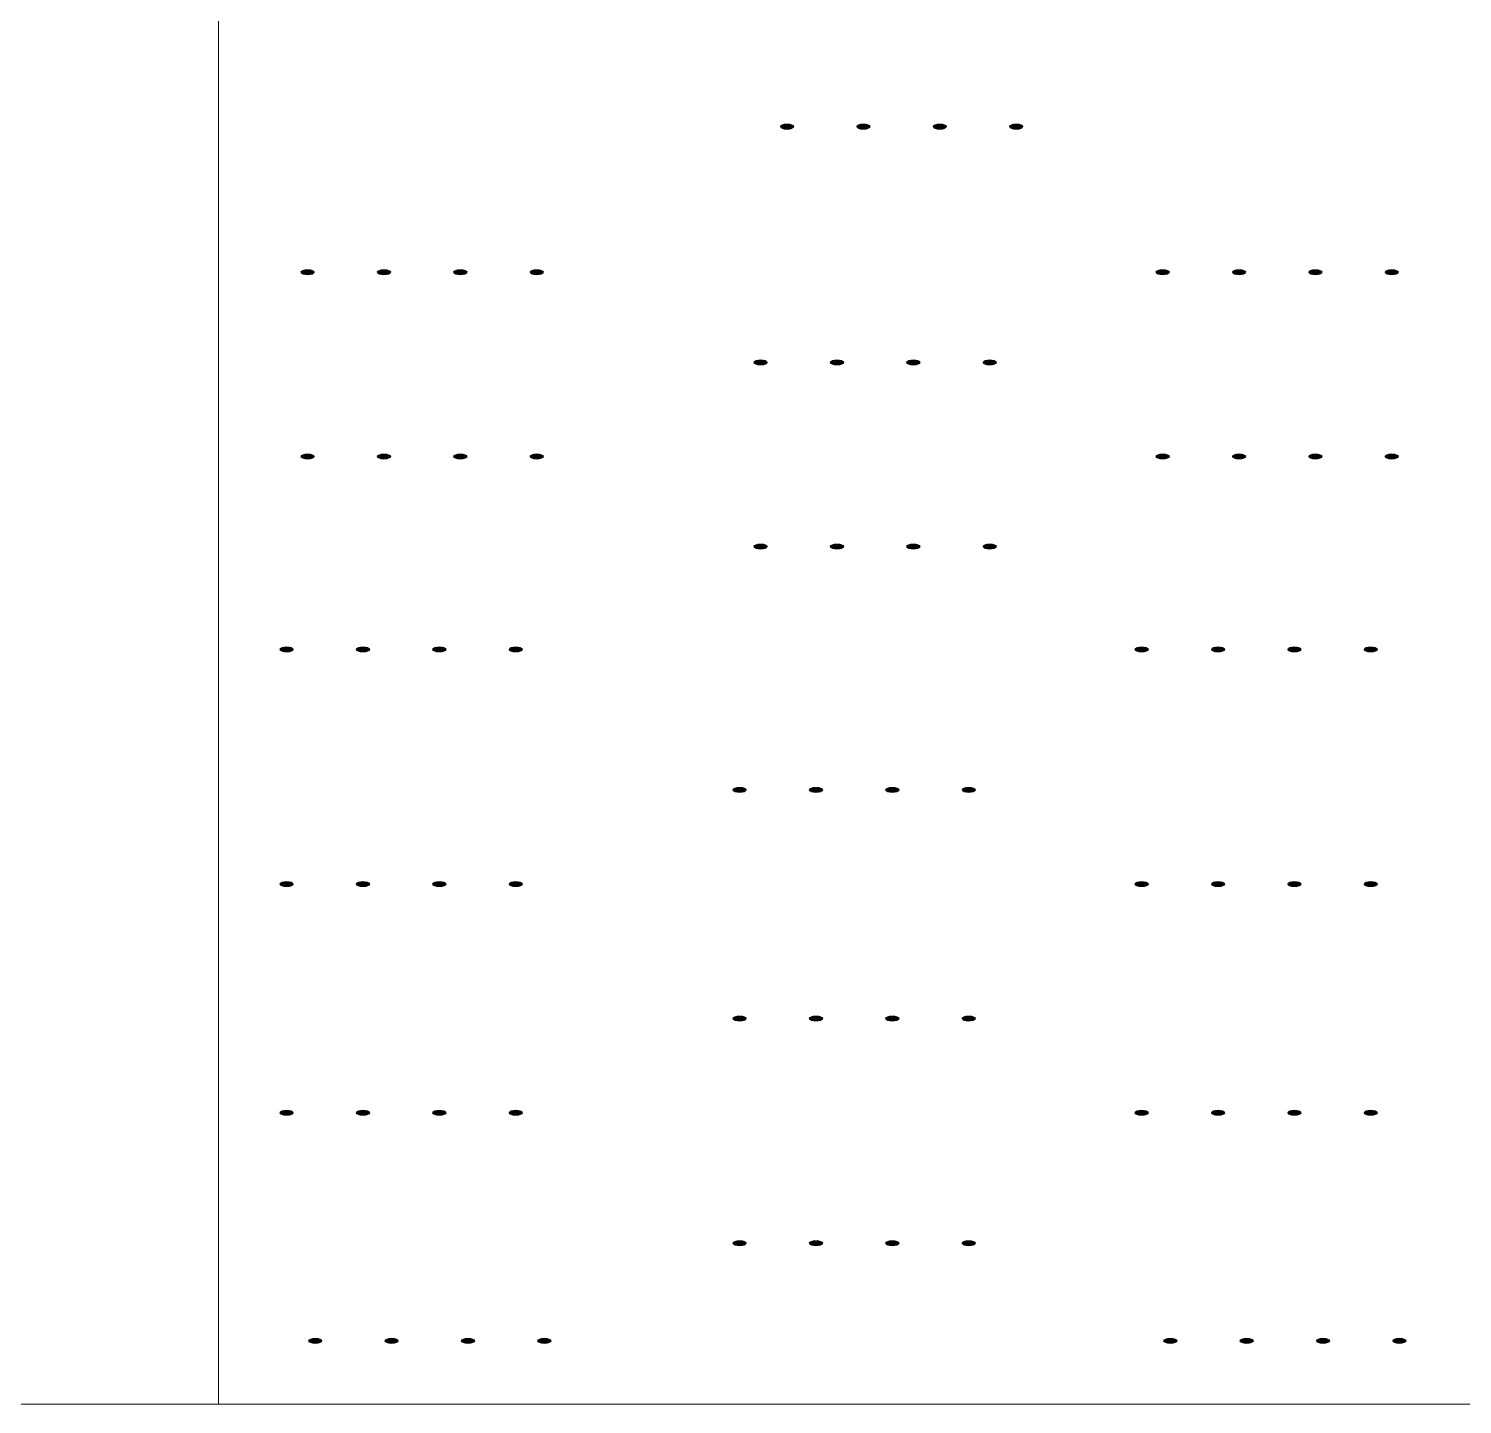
# Model space of a CAD drawing. Header units: millimetres. Extents: x -182 to 395, y -757 to 122.
# Drawn here: x -121.72 to -110.46, y -345.79 to -334.97 of the extents above; entities that cross this region are included whole.
import ezdxf

# ---------------------------------------------------------------- set-up
doc = ezdxf.new("R2010")
doc.units = ezdxf.units.MM
doc.layers.add('KY2WL', color=7, linetype='Continuous')
doc.layers.add('KY6WL', color=7, linetype='Continuous')

msp = doc.modelspace()

# ---------------------------------------------------------------- hatches: boundary and pattern name
at = {"layer": 'KY2WL'}
h = msp.add_hatch(color=256, dxfattribs=at)
edge = h.paths.add_edge_path()
edge.add_ellipse((-115.762, -335.745), major_axis=(0.05, 0), ratio=0.4, start_angle=0, end_angle=180)
edge.add_ellipse((-115.762, -335.745), major_axis=(-0.05, 0), ratio=0.4, start_angle=0, end_angle=180)
h = msp.add_hatch(color=256, dxfattribs=at)
edge = h.paths.add_edge_path()
edge.add_ellipse((-115.762, -335.745), major_axis=(0.05, 0), ratio=0.4, start_angle=0, end_angle=180)
edge.add_ellipse((-115.762, -335.745), major_axis=(-0.05, 0), ratio=0.4, start_angle=0, end_angle=180)
h = msp.add_hatch(color=256, dxfattribs=at)
edge = h.paths.add_edge_path()
edge.add_ellipse((-115.162, -335.745), major_axis=(0.05, 0), ratio=0.4, start_angle=0, end_angle=180)
edge.add_ellipse((-115.162, -335.745), major_axis=(-0.05, 0), ratio=0.4, start_angle=0, end_angle=180)
h = msp.add_hatch(color=256, dxfattribs=at)
edge = h.paths.add_edge_path()
edge.add_ellipse((-115.162, -335.745), major_axis=(0.05, 0), ratio=0.4, start_angle=0, end_angle=180)
edge.add_ellipse((-115.162, -335.745), major_axis=(-0.05, 0), ratio=0.4, start_angle=0, end_angle=180)
h = msp.add_hatch(color=256, dxfattribs=at)
edge = h.paths.add_edge_path()
edge.add_ellipse((-114.562, -335.745), major_axis=(0.05, 0), ratio=0.4, start_angle=0, end_angle=180)
edge.add_ellipse((-114.562, -335.745), major_axis=(-0.05, 0), ratio=0.4, start_angle=0, end_angle=180)
h = msp.add_hatch(color=256, dxfattribs=at)
edge = h.paths.add_edge_path()
edge.add_ellipse((-114.562, -335.745), major_axis=(0.05, 0), ratio=0.4, start_angle=0, end_angle=180)
edge.add_ellipse((-114.562, -335.745), major_axis=(-0.05, 0), ratio=0.4, start_angle=0, end_angle=180)
h = msp.add_hatch(color=256, dxfattribs=at)
edge = h.paths.add_edge_path()
edge.add_ellipse((-113.962, -335.745), major_axis=(0.05, 0), ratio=0.4, start_angle=0, end_angle=180)
edge.add_ellipse((-113.962, -335.745), major_axis=(-0.05, 0), ratio=0.4, start_angle=0, end_angle=180)
h = msp.add_hatch(color=256, dxfattribs=at)
edge = h.paths.add_edge_path()
edge.add_ellipse((-113.962, -335.745), major_axis=(0.05, 0), ratio=0.4, start_angle=0, end_angle=180)
edge.add_ellipse((-113.962, -335.745), major_axis=(-0.05, 0), ratio=0.4, start_angle=0, end_angle=180)
h = msp.add_hatch(color=256, dxfattribs=at)
edge = h.paths.add_edge_path()
edge.add_ellipse((-119.529, -336.89), major_axis=(0.05, 0), ratio=0.4, start_angle=0, end_angle=180)
edge.add_ellipse((-119.529, -336.89), major_axis=(0.05, 0), ratio=0.4, start_angle=180, end_angle=360)
h = msp.add_hatch(color=256, dxfattribs=at)
edge = h.paths.add_edge_path()
edge.add_ellipse((-118.929, -336.89), major_axis=(0.05, 0), ratio=0.4, start_angle=0, end_angle=180)
edge.add_ellipse((-118.929, -336.89), major_axis=(0.05, 0), ratio=0.4, start_angle=180, end_angle=360)
h = msp.add_hatch(color=256, dxfattribs=at)
edge = h.paths.add_edge_path()
edge.add_ellipse((-118.329, -336.89), major_axis=(0.05, 0), ratio=0.4, start_angle=0, end_angle=180)
edge.add_ellipse((-118.329, -336.89), major_axis=(0.05, 0), ratio=0.4, start_angle=180, end_angle=360)
h = msp.add_hatch(color=256, dxfattribs=at)
edge = h.paths.add_edge_path()
edge.add_ellipse((-117.729, -336.89), major_axis=(0.05, 0), ratio=0.4, start_angle=0, end_angle=180)
edge.add_ellipse((-117.729, -336.89), major_axis=(0.05, 0), ratio=0.4, start_angle=180, end_angle=360)
h = msp.add_hatch(color=256, dxfattribs=at)
edge = h.paths.add_edge_path()
edge.add_ellipse((-112.811, -336.89), major_axis=(0.05, 0), ratio=0.4, start_angle=0, end_angle=180)
edge.add_ellipse((-112.811, -336.89), major_axis=(0.05, 0), ratio=0.4, start_angle=180, end_angle=360)
h = msp.add_hatch(color=256, dxfattribs=at)
edge = h.paths.add_edge_path()
edge.add_ellipse((-112.211, -336.89), major_axis=(0.05, 0), ratio=0.4, start_angle=0, end_angle=180)
edge.add_ellipse((-112.211, -336.89), major_axis=(0.05, 0), ratio=0.4, start_angle=180, end_angle=360)
h = msp.add_hatch(color=256, dxfattribs=at)
edge = h.paths.add_edge_path()
edge.add_ellipse((-111.611, -336.89), major_axis=(0.05, 0), ratio=0.4, start_angle=0, end_angle=180)
edge.add_ellipse((-111.611, -336.89), major_axis=(0.05, 0), ratio=0.4, start_angle=180, end_angle=360)
h = msp.add_hatch(color=256, dxfattribs=at)
edge = h.paths.add_edge_path()
edge.add_ellipse((-111.011, -336.89), major_axis=(0.05, 0), ratio=0.4, start_angle=0, end_angle=180)
edge.add_ellipse((-111.011, -336.89), major_axis=(0.05, 0), ratio=0.4, start_angle=180, end_angle=360)
h = msp.add_hatch(color=256, dxfattribs=at)
edge = h.paths.add_edge_path()
edge.add_ellipse((-115.97, -337.598), major_axis=(0.05, 0), ratio=0.4, start_angle=0, end_angle=180)
edge.add_ellipse((-115.97, -337.598), major_axis=(0.05, 0), ratio=0.4, start_angle=180, end_angle=360)
h = msp.add_hatch(color=256, dxfattribs=at)
edge = h.paths.add_edge_path()
edge.add_ellipse((-115.97, -337.598), major_axis=(0.05, 0), ratio=0.4, start_angle=0, end_angle=180)
edge.add_ellipse((-115.97, -337.598), major_axis=(0.05, 0), ratio=0.4, start_angle=180, end_angle=360)
h = msp.add_hatch(color=256, dxfattribs=at)
edge = h.paths.add_edge_path()
edge.add_ellipse((-115.37, -337.598), major_axis=(0.05, 0), ratio=0.4, start_angle=0, end_angle=180)
edge.add_ellipse((-115.37, -337.598), major_axis=(0.05, 0), ratio=0.4, start_angle=180, end_angle=360)
h = msp.add_hatch(color=256, dxfattribs=at)
edge = h.paths.add_edge_path()
edge.add_ellipse((-115.37, -337.598), major_axis=(0.05, 0), ratio=0.4, start_angle=0, end_angle=180)
edge.add_ellipse((-115.37, -337.598), major_axis=(0.05, 0), ratio=0.4, start_angle=180, end_angle=360)
h = msp.add_hatch(color=256, dxfattribs=at)
edge = h.paths.add_edge_path()
edge.add_ellipse((-114.77, -337.598), major_axis=(0.05, 0), ratio=0.4, start_angle=0, end_angle=180)
edge.add_ellipse((-114.77, -337.598), major_axis=(0.05, 0), ratio=0.4, start_angle=180, end_angle=360)
h = msp.add_hatch(color=256, dxfattribs=at)
edge = h.paths.add_edge_path()
edge.add_ellipse((-114.77, -337.598), major_axis=(0.05, 0), ratio=0.4, start_angle=0, end_angle=180)
edge.add_ellipse((-114.77, -337.598), major_axis=(0.05, 0), ratio=0.4, start_angle=180, end_angle=360)
h = msp.add_hatch(color=256, dxfattribs=at)
edge = h.paths.add_edge_path()
edge.add_ellipse((-114.17, -337.598), major_axis=(0.05, 0), ratio=0.4, start_angle=0, end_angle=180)
edge.add_ellipse((-114.17, -337.598), major_axis=(0.05, 0), ratio=0.4, start_angle=180, end_angle=360)
h = msp.add_hatch(color=256, dxfattribs=at)
edge = h.paths.add_edge_path()
edge.add_ellipse((-114.17, -337.598), major_axis=(0.05, 0), ratio=0.4, start_angle=0, end_angle=180)
edge.add_ellipse((-114.17, -337.598), major_axis=(0.05, 0), ratio=0.4, start_angle=180, end_angle=360)
h = msp.add_hatch(color=256, dxfattribs=at)
edge = h.paths.add_edge_path()
edge.add_ellipse((-119.529, -338.338), major_axis=(0.05, 0), ratio=0.4, start_angle=0, end_angle=180)
edge.add_ellipse((-119.529, -338.338), major_axis=(0.05, 0), ratio=0.4, start_angle=180, end_angle=360)
h = msp.add_hatch(color=256, dxfattribs=at)
edge = h.paths.add_edge_path()
edge.add_ellipse((-119.529, -338.338), major_axis=(0.05, 0), ratio=0.4, start_angle=0, end_angle=180)
edge.add_ellipse((-119.529, -338.338), major_axis=(0.05, 0), ratio=0.4, start_angle=180, end_angle=360)
h = msp.add_hatch(color=256, dxfattribs=at)
edge = h.paths.add_edge_path()
edge.add_ellipse((-118.929, -338.338), major_axis=(0.05, 0), ratio=0.4, start_angle=0, end_angle=180)
edge.add_ellipse((-118.929, -338.338), major_axis=(0.05, 0), ratio=0.4, start_angle=180, end_angle=360)
h = msp.add_hatch(color=256, dxfattribs=at)
edge = h.paths.add_edge_path()
edge.add_ellipse((-118.929, -338.338), major_axis=(0.05, 0), ratio=0.4, start_angle=0, end_angle=180)
edge.add_ellipse((-118.929, -338.338), major_axis=(0.05, 0), ratio=0.4, start_angle=180, end_angle=360)
h = msp.add_hatch(color=256, dxfattribs=at)
edge = h.paths.add_edge_path()
edge.add_ellipse((-118.329, -338.338), major_axis=(0.05, 0), ratio=0.4, start_angle=0, end_angle=180)
edge.add_ellipse((-118.329, -338.338), major_axis=(0.05, 0), ratio=0.4, start_angle=180, end_angle=360)
h = msp.add_hatch(color=256, dxfattribs=at)
edge = h.paths.add_edge_path()
edge.add_ellipse((-118.329, -338.338), major_axis=(0.05, 0), ratio=0.4, start_angle=0, end_angle=180)
edge.add_ellipse((-118.329, -338.338), major_axis=(0.05, 0), ratio=0.4, start_angle=180, end_angle=360)
h = msp.add_hatch(color=256, dxfattribs=at)
edge = h.paths.add_edge_path()
edge.add_ellipse((-117.729, -338.338), major_axis=(0.05, 0), ratio=0.4, start_angle=0, end_angle=180)
edge.add_ellipse((-117.729, -338.338), major_axis=(0.05, 0), ratio=0.4, start_angle=180, end_angle=360)
h = msp.add_hatch(color=256, dxfattribs=at)
edge = h.paths.add_edge_path()
edge.add_ellipse((-117.729, -338.338), major_axis=(0.05, 0), ratio=0.4, start_angle=0, end_angle=180)
edge.add_ellipse((-117.729, -338.338), major_axis=(0.05, 0), ratio=0.4, start_angle=180, end_angle=360)
h = msp.add_hatch(color=256, dxfattribs=at)
edge = h.paths.add_edge_path()
edge.add_ellipse((-112.811, -338.338), major_axis=(0.05, 0), ratio=0.4, start_angle=0, end_angle=180)
edge.add_ellipse((-112.811, -338.338), major_axis=(0.05, 0), ratio=0.4, start_angle=180, end_angle=360)
h = msp.add_hatch(color=256, dxfattribs=at)
edge = h.paths.add_edge_path()
edge.add_ellipse((-112.811, -338.338), major_axis=(0.05, 0), ratio=0.4, start_angle=0, end_angle=180)
edge.add_ellipse((-112.811, -338.338), major_axis=(0.05, 0), ratio=0.4, start_angle=180, end_angle=360)
h = msp.add_hatch(color=256, dxfattribs=at)
edge = h.paths.add_edge_path()
edge.add_ellipse((-112.211, -338.338), major_axis=(0.05, 0), ratio=0.4, start_angle=0, end_angle=180)
edge.add_ellipse((-112.211, -338.338), major_axis=(0.05, 0), ratio=0.4, start_angle=180, end_angle=360)
h = msp.add_hatch(color=256, dxfattribs=at)
edge = h.paths.add_edge_path()
edge.add_ellipse((-112.211, -338.338), major_axis=(0.05, 0), ratio=0.4, start_angle=0, end_angle=180)
edge.add_ellipse((-112.211, -338.338), major_axis=(0.05, 0), ratio=0.4, start_angle=180, end_angle=360)
h = msp.add_hatch(color=256, dxfattribs=at)
edge = h.paths.add_edge_path()
edge.add_ellipse((-111.611, -338.338), major_axis=(0.05, 0), ratio=0.4, start_angle=0, end_angle=180)
edge.add_ellipse((-111.611, -338.338), major_axis=(0.05, 0), ratio=0.4, start_angle=180, end_angle=360)
h = msp.add_hatch(color=256, dxfattribs=at)
edge = h.paths.add_edge_path()
edge.add_ellipse((-111.611, -338.338), major_axis=(0.05, 0), ratio=0.4, start_angle=0, end_angle=180)
edge.add_ellipse((-111.611, -338.338), major_axis=(0.05, 0), ratio=0.4, start_angle=180, end_angle=360)
h = msp.add_hatch(color=256, dxfattribs=at)
edge = h.paths.add_edge_path()
edge.add_ellipse((-111.011, -338.338), major_axis=(0.05, 0), ratio=0.4, start_angle=0, end_angle=180)
edge.add_ellipse((-111.011, -338.338), major_axis=(0.05, 0), ratio=0.4, start_angle=180, end_angle=360)
h = msp.add_hatch(color=256, dxfattribs=at)
edge = h.paths.add_edge_path()
edge.add_ellipse((-111.011, -338.338), major_axis=(0.05, 0), ratio=0.4, start_angle=0, end_angle=180)
edge.add_ellipse((-111.011, -338.338), major_axis=(0.05, 0), ratio=0.4, start_angle=180, end_angle=360)
h = msp.add_hatch(color=256, dxfattribs=at)
edge = h.paths.add_edge_path()
edge.add_ellipse((-115.97, -339.046), major_axis=(0.05, 0), ratio=0.4, start_angle=0, end_angle=180)
edge.add_ellipse((-115.97, -339.046), major_axis=(0.05, 0), ratio=0.4, start_angle=180, end_angle=360)
h = msp.add_hatch(color=256, dxfattribs=at)
edge = h.paths.add_edge_path()
edge.add_ellipse((-115.97, -339.046), major_axis=(0.05, 0), ratio=0.4, start_angle=0, end_angle=180)
edge.add_ellipse((-115.97, -339.046), major_axis=(0.05, 0), ratio=0.4, start_angle=180, end_angle=360)
h = msp.add_hatch(color=256, dxfattribs=at)
edge = h.paths.add_edge_path()
edge.add_ellipse((-115.97, -339.046), major_axis=(0.05, 0), ratio=0.4, start_angle=0, end_angle=180)
edge.add_ellipse((-115.97, -339.046), major_axis=(0.05, 0), ratio=0.4, start_angle=180, end_angle=360)
h = msp.add_hatch(color=256, dxfattribs=at)
edge = h.paths.add_edge_path()
edge.add_ellipse((-115.97, -339.046), major_axis=(0.05, 0), ratio=0.4, start_angle=0, end_angle=180)
edge.add_ellipse((-115.97, -339.046), major_axis=(0.05, 0), ratio=0.4, start_angle=180, end_angle=360)
h = msp.add_hatch(color=256, dxfattribs=at)
edge = h.paths.add_edge_path()
edge.add_ellipse((-115.37, -339.046), major_axis=(0.05, 0), ratio=0.4, start_angle=0, end_angle=180)
edge.add_ellipse((-115.37, -339.046), major_axis=(0.05, 0), ratio=0.4, start_angle=180, end_angle=360)
h = msp.add_hatch(color=256, dxfattribs=at)
edge = h.paths.add_edge_path()
edge.add_ellipse((-115.37, -339.046), major_axis=(0.05, 0), ratio=0.4, start_angle=0, end_angle=180)
edge.add_ellipse((-115.37, -339.046), major_axis=(0.05, 0), ratio=0.4, start_angle=180, end_angle=360)
h = msp.add_hatch(color=256, dxfattribs=at)
edge = h.paths.add_edge_path()
edge.add_ellipse((-115.37, -339.046), major_axis=(0.05, 0), ratio=0.4, start_angle=0, end_angle=180)
edge.add_ellipse((-115.37, -339.046), major_axis=(0.05, 0), ratio=0.4, start_angle=180, end_angle=360)
h = msp.add_hatch(color=256, dxfattribs=at)
edge = h.paths.add_edge_path()
edge.add_ellipse((-115.37, -339.046), major_axis=(0.05, 0), ratio=0.4, start_angle=0, end_angle=180)
edge.add_ellipse((-115.37, -339.046), major_axis=(0.05, 0), ratio=0.4, start_angle=180, end_angle=360)
h = msp.add_hatch(color=256, dxfattribs=at)
edge = h.paths.add_edge_path()
edge.add_ellipse((-114.77, -339.046), major_axis=(0.05, 0), ratio=0.4, start_angle=0, end_angle=180)
edge.add_ellipse((-114.77, -339.046), major_axis=(0.05, 0), ratio=0.4, start_angle=180, end_angle=360)
h = msp.add_hatch(color=256, dxfattribs=at)
edge = h.paths.add_edge_path()
edge.add_ellipse((-114.77, -339.046), major_axis=(0.05, 0), ratio=0.4, start_angle=0, end_angle=180)
edge.add_ellipse((-114.77, -339.046), major_axis=(0.05, 0), ratio=0.4, start_angle=180, end_angle=360)
h = msp.add_hatch(color=256, dxfattribs=at)
edge = h.paths.add_edge_path()
edge.add_ellipse((-114.77, -339.046), major_axis=(0.05, 0), ratio=0.4, start_angle=0, end_angle=180)
edge.add_ellipse((-114.77, -339.046), major_axis=(0.05, 0), ratio=0.4, start_angle=180, end_angle=360)
h = msp.add_hatch(color=256, dxfattribs=at)
edge = h.paths.add_edge_path()
edge.add_ellipse((-114.77, -339.046), major_axis=(0.05, 0), ratio=0.4, start_angle=0, end_angle=180)
edge.add_ellipse((-114.77, -339.046), major_axis=(0.05, 0), ratio=0.4, start_angle=180, end_angle=360)
h = msp.add_hatch(color=256, dxfattribs=at)
edge = h.paths.add_edge_path()
edge.add_ellipse((-114.17, -339.046), major_axis=(0.05, 0), ratio=0.4, start_angle=0, end_angle=180)
edge.add_ellipse((-114.17, -339.046), major_axis=(0.05, 0), ratio=0.4, start_angle=180, end_angle=360)
h = msp.add_hatch(color=256, dxfattribs=at)
edge = h.paths.add_edge_path()
edge.add_ellipse((-114.17, -339.046), major_axis=(0.05, 0), ratio=0.4, start_angle=0, end_angle=180)
edge.add_ellipse((-114.17, -339.046), major_axis=(0.05, 0), ratio=0.4, start_angle=180, end_angle=360)
h = msp.add_hatch(color=256, dxfattribs=at)
edge = h.paths.add_edge_path()
edge.add_ellipse((-114.17, -339.046), major_axis=(0.05, 0), ratio=0.4, start_angle=0, end_angle=180)
edge.add_ellipse((-114.17, -339.046), major_axis=(0.05, 0), ratio=0.4, start_angle=180, end_angle=360)
h = msp.add_hatch(color=256, dxfattribs=at)
edge = h.paths.add_edge_path()
edge.add_ellipse((-114.17, -339.046), major_axis=(0.05, 0), ratio=0.4, start_angle=0, end_angle=180)
edge.add_ellipse((-114.17, -339.046), major_axis=(0.05, 0), ratio=0.4, start_angle=180, end_angle=360)
h = msp.add_hatch(color=256, dxfattribs=at)
edge = h.paths.add_edge_path()
edge.add_ellipse((-119.694, -339.854), major_axis=(0.05, 0), ratio=0.4, start_angle=0, end_angle=180)
edge.add_ellipse((-119.694, -339.854), major_axis=(0.05, 0), ratio=0.4, start_angle=180, end_angle=360)
h = msp.add_hatch(color=256, dxfattribs=at)
edge = h.paths.add_edge_path()
edge.add_ellipse((-119.694, -339.854), major_axis=(0.05, 0), ratio=0.4, start_angle=0, end_angle=180)
edge.add_ellipse((-119.694, -339.854), major_axis=(0.05, 0), ratio=0.4, start_angle=180, end_angle=360)
h = msp.add_hatch(color=256, dxfattribs=at)
edge = h.paths.add_edge_path()
edge.add_ellipse((-119.094, -339.854), major_axis=(0.05, 0), ratio=0.4, start_angle=0, end_angle=180)
edge.add_ellipse((-119.094, -339.854), major_axis=(0.05, 0), ratio=0.4, start_angle=180, end_angle=360)
h = msp.add_hatch(color=256, dxfattribs=at)
edge = h.paths.add_edge_path()
edge.add_ellipse((-119.094, -339.854), major_axis=(0.05, 0), ratio=0.4, start_angle=0, end_angle=180)
edge.add_ellipse((-119.094, -339.854), major_axis=(0.05, 0), ratio=0.4, start_angle=180, end_angle=360)
h = msp.add_hatch(color=256, dxfattribs=at)
edge = h.paths.add_edge_path()
edge.add_ellipse((-118.494, -339.854), major_axis=(0.05, 0), ratio=0.4, start_angle=0, end_angle=180)
edge.add_ellipse((-118.494, -339.854), major_axis=(0.05, 0), ratio=0.4, start_angle=180, end_angle=360)
h = msp.add_hatch(color=256, dxfattribs=at)
edge = h.paths.add_edge_path()
edge.add_ellipse((-118.494, -339.854), major_axis=(0.05, 0), ratio=0.4, start_angle=0, end_angle=180)
edge.add_ellipse((-118.494, -339.854), major_axis=(0.05, 0), ratio=0.4, start_angle=180, end_angle=360)
h = msp.add_hatch(color=256, dxfattribs=at)
edge = h.paths.add_edge_path()
edge.add_ellipse((-117.894, -339.854), major_axis=(0.05, 0), ratio=0.4, start_angle=0, end_angle=180)
edge.add_ellipse((-117.894, -339.854), major_axis=(0.05, 0), ratio=0.4, start_angle=180, end_angle=360)
h = msp.add_hatch(color=256, dxfattribs=at)
edge = h.paths.add_edge_path()
edge.add_ellipse((-117.894, -339.854), major_axis=(0.05, 0), ratio=0.4, start_angle=0, end_angle=180)
edge.add_ellipse((-117.894, -339.854), major_axis=(0.05, 0), ratio=0.4, start_angle=180, end_angle=360)
h = msp.add_hatch(color=256, dxfattribs=at)
edge = h.paths.add_edge_path()
edge.add_ellipse((-112.976, -339.854), major_axis=(0.05, 0), ratio=0.4, start_angle=0, end_angle=180)
edge.add_ellipse((-112.976, -339.854), major_axis=(0.05, 0), ratio=0.4, start_angle=180, end_angle=360)
h = msp.add_hatch(color=256, dxfattribs=at)
edge = h.paths.add_edge_path()
edge.add_ellipse((-112.976, -339.854), major_axis=(0.05, 0), ratio=0.4, start_angle=0, end_angle=180)
edge.add_ellipse((-112.976, -339.854), major_axis=(0.05, 0), ratio=0.4, start_angle=180, end_angle=360)
h = msp.add_hatch(color=256, dxfattribs=at)
edge = h.paths.add_edge_path()
edge.add_ellipse((-112.376, -339.854), major_axis=(0.05, 0), ratio=0.4, start_angle=0, end_angle=180)
edge.add_ellipse((-112.376, -339.854), major_axis=(0.05, 0), ratio=0.4, start_angle=180, end_angle=360)
h = msp.add_hatch(color=256, dxfattribs=at)
edge = h.paths.add_edge_path()
edge.add_ellipse((-112.376, -339.854), major_axis=(0.05, 0), ratio=0.4, start_angle=0, end_angle=180)
edge.add_ellipse((-112.376, -339.854), major_axis=(0.05, 0), ratio=0.4, start_angle=180, end_angle=360)
h = msp.add_hatch(color=256, dxfattribs=at)
edge = h.paths.add_edge_path()
edge.add_ellipse((-111.776, -339.854), major_axis=(0.05, 0), ratio=0.4, start_angle=0, end_angle=180)
edge.add_ellipse((-111.776, -339.854), major_axis=(0.05, 0), ratio=0.4, start_angle=180, end_angle=360)
h = msp.add_hatch(color=256, dxfattribs=at)
edge = h.paths.add_edge_path()
edge.add_ellipse((-111.776, -339.854), major_axis=(0.05, 0), ratio=0.4, start_angle=0, end_angle=180)
edge.add_ellipse((-111.776, -339.854), major_axis=(0.05, 0), ratio=0.4, start_angle=180, end_angle=360)
h = msp.add_hatch(color=256, dxfattribs=at)
edge = h.paths.add_edge_path()
edge.add_ellipse((-111.176, -339.854), major_axis=(0.05, 0), ratio=0.4, start_angle=0, end_angle=180)
edge.add_ellipse((-111.176, -339.854), major_axis=(0.05, 0), ratio=0.4, start_angle=180, end_angle=360)
h = msp.add_hatch(color=256, dxfattribs=at)
edge = h.paths.add_edge_path()
edge.add_ellipse((-111.176, -339.854), major_axis=(0.05, 0), ratio=0.4, start_angle=0, end_angle=180)
edge.add_ellipse((-111.176, -339.854), major_axis=(0.05, 0), ratio=0.4, start_angle=180, end_angle=360)
h = msp.add_hatch(color=256, dxfattribs=at)
edge = h.paths.add_edge_path()
edge.add_ellipse((-116.135, -340.959), major_axis=(0.05, 0), ratio=0.4, start_angle=0, end_angle=180)
edge.add_ellipse((-116.135, -340.959), major_axis=(-0.05, 0), ratio=0.4, start_angle=0, end_angle=180)
h = msp.add_hatch(color=256, dxfattribs=at)
edge = h.paths.add_edge_path()
edge.add_ellipse((-116.135, -340.959), major_axis=(0.05, 0), ratio=0.4, start_angle=0, end_angle=180)
edge.add_ellipse((-116.135, -340.959), major_axis=(-0.05, 0), ratio=0.4, start_angle=0, end_angle=180)
h = msp.add_hatch(color=256, dxfattribs=at)
edge = h.paths.add_edge_path()
edge.add_ellipse((-115.535, -340.959), major_axis=(0.05, 0), ratio=0.4, start_angle=0, end_angle=180)
edge.add_ellipse((-115.535, -340.959), major_axis=(-0.05, 0), ratio=0.4, start_angle=0, end_angle=180)
h = msp.add_hatch(color=256, dxfattribs=at)
edge = h.paths.add_edge_path()
edge.add_ellipse((-115.535, -340.959), major_axis=(0.05, 0), ratio=0.4, start_angle=0, end_angle=180)
edge.add_ellipse((-115.535, -340.959), major_axis=(-0.05, 0), ratio=0.4, start_angle=0, end_angle=180)
h = msp.add_hatch(color=256, dxfattribs=at)
edge = h.paths.add_edge_path()
edge.add_ellipse((-114.935, -340.959), major_axis=(0.05, 0), ratio=0.4, start_angle=0, end_angle=180)
edge.add_ellipse((-114.935, -340.959), major_axis=(-0.05, 0), ratio=0.4, start_angle=0, end_angle=180)
h = msp.add_hatch(color=256, dxfattribs=at)
edge = h.paths.add_edge_path()
edge.add_ellipse((-114.935, -340.959), major_axis=(0.05, 0), ratio=0.4, start_angle=0, end_angle=180)
edge.add_ellipse((-114.935, -340.959), major_axis=(-0.05, 0), ratio=0.4, start_angle=0, end_angle=180)
h = msp.add_hatch(color=256, dxfattribs=at)
edge = h.paths.add_edge_path()
edge.add_ellipse((-114.335, -340.959), major_axis=(0.05, 0), ratio=0.4, start_angle=0, end_angle=180)
edge.add_ellipse((-114.335, -340.959), major_axis=(-0.05, 0), ratio=0.4, start_angle=0, end_angle=180)
h = msp.add_hatch(color=256, dxfattribs=at)
edge = h.paths.add_edge_path()
edge.add_ellipse((-114.335, -340.959), major_axis=(0.05, 0), ratio=0.4, start_angle=0, end_angle=180)
edge.add_ellipse((-114.335, -340.959), major_axis=(-0.05, 0), ratio=0.4, start_angle=0, end_angle=180)
h = msp.add_hatch(color=256, dxfattribs=at)
edge = h.paths.add_edge_path()
edge.add_ellipse((-119.694, -341.699), major_axis=(0.05, 0), ratio=0.4, start_angle=0, end_angle=180)
edge.add_ellipse((-119.694, -341.699), major_axis=(-0.05, 0), ratio=0.4, start_angle=0, end_angle=180)
h = msp.add_hatch(color=256, dxfattribs=at)
edge = h.paths.add_edge_path()
edge.add_ellipse((-119.694, -341.699), major_axis=(0.05, 0), ratio=0.4, start_angle=0, end_angle=180)
edge.add_ellipse((-119.694, -341.699), major_axis=(-0.05, 0), ratio=0.4, start_angle=0, end_angle=180)
h = msp.add_hatch(color=256, dxfattribs=at)
edge = h.paths.add_edge_path()
edge.add_ellipse((-119.094, -341.699), major_axis=(0.05, 0), ratio=0.4, start_angle=0, end_angle=180)
edge.add_ellipse((-119.094, -341.699), major_axis=(-0.05, 0), ratio=0.4, start_angle=0, end_angle=180)
h = msp.add_hatch(color=256, dxfattribs=at)
edge = h.paths.add_edge_path()
edge.add_ellipse((-119.094, -341.699), major_axis=(0.05, 0), ratio=0.4, start_angle=0, end_angle=180)
edge.add_ellipse((-119.094, -341.699), major_axis=(-0.05, 0), ratio=0.4, start_angle=0, end_angle=180)
h = msp.add_hatch(color=256, dxfattribs=at)
edge = h.paths.add_edge_path()
edge.add_ellipse((-118.494, -341.699), major_axis=(0.05, 0), ratio=0.4, start_angle=0, end_angle=180)
edge.add_ellipse((-118.494, -341.699), major_axis=(-0.05, 0), ratio=0.4, start_angle=0, end_angle=180)
h = msp.add_hatch(color=256, dxfattribs=at)
edge = h.paths.add_edge_path()
edge.add_ellipse((-118.494, -341.699), major_axis=(0.05, 0), ratio=0.4, start_angle=0, end_angle=180)
edge.add_ellipse((-118.494, -341.699), major_axis=(-0.05, 0), ratio=0.4, start_angle=0, end_angle=180)
h = msp.add_hatch(color=256, dxfattribs=at)
edge = h.paths.add_edge_path()
edge.add_ellipse((-117.894, -341.699), major_axis=(0.05, 0), ratio=0.4, start_angle=0, end_angle=180)
edge.add_ellipse((-117.894, -341.699), major_axis=(-0.05, 0), ratio=0.4, start_angle=0, end_angle=180)
h = msp.add_hatch(color=256, dxfattribs=at)
edge = h.paths.add_edge_path()
edge.add_ellipse((-117.894, -341.699), major_axis=(0.05, 0), ratio=0.4, start_angle=0, end_angle=180)
edge.add_ellipse((-117.894, -341.699), major_axis=(-0.05, 0), ratio=0.4, start_angle=0, end_angle=180)
h = msp.add_hatch(color=256, dxfattribs=at)
edge = h.paths.add_edge_path()
edge.add_ellipse((-112.976, -341.699), major_axis=(0.05, 0), ratio=0.4, start_angle=0, end_angle=180)
edge.add_ellipse((-112.976, -341.699), major_axis=(-0.05, 0), ratio=0.4, start_angle=0, end_angle=180)
h = msp.add_hatch(color=256, dxfattribs=at)
edge = h.paths.add_edge_path()
edge.add_ellipse((-112.976, -341.699), major_axis=(0.05, 0), ratio=0.4, start_angle=0, end_angle=180)
edge.add_ellipse((-112.976, -341.699), major_axis=(-0.05, 0), ratio=0.4, start_angle=0, end_angle=180)
h = msp.add_hatch(color=256, dxfattribs=at)
edge = h.paths.add_edge_path()
edge.add_ellipse((-112.376, -341.699), major_axis=(0.05, 0), ratio=0.4, start_angle=0, end_angle=180)
edge.add_ellipse((-112.376, -341.699), major_axis=(-0.05, 0), ratio=0.4, start_angle=0, end_angle=180)
h = msp.add_hatch(color=256, dxfattribs=at)
edge = h.paths.add_edge_path()
edge.add_ellipse((-112.376, -341.699), major_axis=(0.05, 0), ratio=0.4, start_angle=0, end_angle=180)
edge.add_ellipse((-112.376, -341.699), major_axis=(-0.05, 0), ratio=0.4, start_angle=0, end_angle=180)
h = msp.add_hatch(color=256, dxfattribs=at)
edge = h.paths.add_edge_path()
edge.add_ellipse((-111.776, -341.699), major_axis=(0.05, 0), ratio=0.4, start_angle=0, end_angle=180)
edge.add_ellipse((-111.776, -341.699), major_axis=(-0.05, 0), ratio=0.4, start_angle=0, end_angle=180)
h = msp.add_hatch(color=256, dxfattribs=at)
edge = h.paths.add_edge_path()
edge.add_ellipse((-111.776, -341.699), major_axis=(0.05, 0), ratio=0.4, start_angle=0, end_angle=180)
edge.add_ellipse((-111.776, -341.699), major_axis=(-0.05, 0), ratio=0.4, start_angle=0, end_angle=180)
h = msp.add_hatch(color=256, dxfattribs=at)
edge = h.paths.add_edge_path()
edge.add_ellipse((-111.176, -341.699), major_axis=(0.05, 0), ratio=0.4, start_angle=0, end_angle=180)
edge.add_ellipse((-111.176, -341.699), major_axis=(-0.05, 0), ratio=0.4, start_angle=0, end_angle=180)
h = msp.add_hatch(color=256, dxfattribs=at)
edge = h.paths.add_edge_path()
edge.add_ellipse((-111.176, -341.699), major_axis=(0.05, 0), ratio=0.4, start_angle=0, end_angle=180)
edge.add_ellipse((-111.176, -341.699), major_axis=(-0.05, 0), ratio=0.4, start_angle=0, end_angle=180)
h = msp.add_hatch(color=256, dxfattribs=at)
edge = h.paths.add_edge_path()
edge.add_ellipse((-116.135, -342.756), major_axis=(0.05, 0), ratio=0.4, start_angle=0, end_angle=180)
edge.add_ellipse((-116.135, -342.756), major_axis=(0.05, 0), ratio=0.4, start_angle=180, end_angle=360)
h = msp.add_hatch(color=256, dxfattribs=at)
edge = h.paths.add_edge_path()
edge.add_ellipse((-116.135, -342.756), major_axis=(0.05, 0), ratio=0.4, start_angle=0, end_angle=180)
edge.add_ellipse((-116.135, -342.756), major_axis=(0.05, 0), ratio=0.4, start_angle=180, end_angle=360)
h = msp.add_hatch(color=256, dxfattribs=at)
edge = h.paths.add_edge_path()
edge.add_ellipse((-115.535, -342.756), major_axis=(0.05, 0), ratio=0.4, start_angle=0, end_angle=180)
edge.add_ellipse((-115.535, -342.756), major_axis=(0.05, 0), ratio=0.4, start_angle=180, end_angle=360)
h = msp.add_hatch(color=256, dxfattribs=at)
edge = h.paths.add_edge_path()
edge.add_ellipse((-115.535, -342.756), major_axis=(0.05, 0), ratio=0.4, start_angle=0, end_angle=180)
edge.add_ellipse((-115.535, -342.756), major_axis=(0.05, 0), ratio=0.4, start_angle=180, end_angle=360)
h = msp.add_hatch(color=256, dxfattribs=at)
edge = h.paths.add_edge_path()
edge.add_ellipse((-114.935, -342.756), major_axis=(0.05, 0), ratio=0.4, start_angle=0, end_angle=180)
edge.add_ellipse((-114.935, -342.756), major_axis=(0.05, 0), ratio=0.4, start_angle=180, end_angle=360)
h = msp.add_hatch(color=256, dxfattribs=at)
edge = h.paths.add_edge_path()
edge.add_ellipse((-114.935, -342.756), major_axis=(0.05, 0), ratio=0.4, start_angle=0, end_angle=180)
edge.add_ellipse((-114.935, -342.756), major_axis=(0.05, 0), ratio=0.4, start_angle=180, end_angle=360)
h = msp.add_hatch(color=256, dxfattribs=at)
edge = h.paths.add_edge_path()
edge.add_ellipse((-114.335, -342.756), major_axis=(0.05, 0), ratio=0.4, start_angle=0, end_angle=180)
edge.add_ellipse((-114.335, -342.756), major_axis=(0.05, 0), ratio=0.4, start_angle=180, end_angle=360)
h = msp.add_hatch(color=256, dxfattribs=at)
edge = h.paths.add_edge_path()
edge.add_ellipse((-114.335, -342.756), major_axis=(0.05, 0), ratio=0.4, start_angle=0, end_angle=180)
edge.add_ellipse((-114.335, -342.756), major_axis=(0.05, 0), ratio=0.4, start_angle=180, end_angle=360)
h = msp.add_hatch(color=256, dxfattribs=at)
edge = h.paths.add_edge_path()
edge.add_ellipse((-119.694, -343.496), major_axis=(0.05, 0), ratio=0.4, start_angle=0, end_angle=180)
edge.add_ellipse((-119.694, -343.496), major_axis=(0.05, 0), ratio=0.4, start_angle=180, end_angle=360)
h = msp.add_hatch(color=256, dxfattribs=at)
edge = h.paths.add_edge_path()
edge.add_ellipse((-119.694, -343.496), major_axis=(0.05, 0), ratio=0.4, start_angle=0, end_angle=180)
edge.add_ellipse((-119.694, -343.496), major_axis=(0.05, 0), ratio=0.4, start_angle=180, end_angle=360)
h = msp.add_hatch(color=256, dxfattribs=at)
edge = h.paths.add_edge_path()
edge.add_ellipse((-119.094, -343.496), major_axis=(0.05, 0), ratio=0.4, start_angle=0, end_angle=180)
edge.add_ellipse((-119.094, -343.496), major_axis=(0.05, 0), ratio=0.4, start_angle=180, end_angle=360)
h = msp.add_hatch(color=256, dxfattribs=at)
edge = h.paths.add_edge_path()
edge.add_ellipse((-119.094, -343.496), major_axis=(0.05, 0), ratio=0.4, start_angle=0, end_angle=180)
edge.add_ellipse((-119.094, -343.496), major_axis=(0.05, 0), ratio=0.4, start_angle=180, end_angle=360)
h = msp.add_hatch(color=256, dxfattribs=at)
edge = h.paths.add_edge_path()
edge.add_ellipse((-118.494, -343.496), major_axis=(0.05, 0), ratio=0.4, start_angle=0, end_angle=180)
edge.add_ellipse((-118.494, -343.496), major_axis=(0.05, 0), ratio=0.4, start_angle=180, end_angle=360)
h = msp.add_hatch(color=256, dxfattribs=at)
edge = h.paths.add_edge_path()
edge.add_ellipse((-118.494, -343.496), major_axis=(0.05, 0), ratio=0.4, start_angle=0, end_angle=180)
edge.add_ellipse((-118.494, -343.496), major_axis=(0.05, 0), ratio=0.4, start_angle=180, end_angle=360)
h = msp.add_hatch(color=256, dxfattribs=at)
edge = h.paths.add_edge_path()
edge.add_ellipse((-117.894, -343.496), major_axis=(0.05, 0), ratio=0.4, start_angle=0, end_angle=180)
edge.add_ellipse((-117.894, -343.496), major_axis=(0.05, 0), ratio=0.4, start_angle=180, end_angle=360)
h = msp.add_hatch(color=256, dxfattribs=at)
edge = h.paths.add_edge_path()
edge.add_ellipse((-117.894, -343.496), major_axis=(0.05, 0), ratio=0.4, start_angle=0, end_angle=180)
edge.add_ellipse((-117.894, -343.496), major_axis=(0.05, 0), ratio=0.4, start_angle=180, end_angle=360)
h = msp.add_hatch(color=256, dxfattribs=at)
edge = h.paths.add_edge_path()
edge.add_ellipse((-112.976, -343.496), major_axis=(0.05, 0), ratio=0.4, start_angle=0, end_angle=180)
edge.add_ellipse((-112.976, -343.496), major_axis=(0.05, 0), ratio=0.4, start_angle=180, end_angle=360)
h = msp.add_hatch(color=256, dxfattribs=at)
edge = h.paths.add_edge_path()
edge.add_ellipse((-112.976, -343.496), major_axis=(0.05, 0), ratio=0.4, start_angle=0, end_angle=180)
edge.add_ellipse((-112.976, -343.496), major_axis=(0.05, 0), ratio=0.4, start_angle=180, end_angle=360)
h = msp.add_hatch(color=256, dxfattribs=at)
edge = h.paths.add_edge_path()
edge.add_ellipse((-112.376, -343.496), major_axis=(0.05, 0), ratio=0.4, start_angle=0, end_angle=180)
edge.add_ellipse((-112.376, -343.496), major_axis=(0.05, 0), ratio=0.4, start_angle=180, end_angle=360)
h = msp.add_hatch(color=256, dxfattribs=at)
edge = h.paths.add_edge_path()
edge.add_ellipse((-112.376, -343.496), major_axis=(0.05, 0), ratio=0.4, start_angle=0, end_angle=180)
edge.add_ellipse((-112.376, -343.496), major_axis=(0.05, 0), ratio=0.4, start_angle=180, end_angle=360)
h = msp.add_hatch(color=256, dxfattribs=at)
edge = h.paths.add_edge_path()
edge.add_ellipse((-111.776, -343.496), major_axis=(0.05, 0), ratio=0.4, start_angle=0, end_angle=180)
edge.add_ellipse((-111.776, -343.496), major_axis=(0.05, 0), ratio=0.4, start_angle=180, end_angle=360)
h = msp.add_hatch(color=256, dxfattribs=at)
edge = h.paths.add_edge_path()
edge.add_ellipse((-111.776, -343.496), major_axis=(0.05, 0), ratio=0.4, start_angle=0, end_angle=180)
edge.add_ellipse((-111.776, -343.496), major_axis=(0.05, 0), ratio=0.4, start_angle=180, end_angle=360)
h = msp.add_hatch(color=256, dxfattribs=at)
edge = h.paths.add_edge_path()
edge.add_ellipse((-111.176, -343.496), major_axis=(0.05, 0), ratio=0.4, start_angle=0, end_angle=180)
edge.add_ellipse((-111.176, -343.496), major_axis=(0.05, 0), ratio=0.4, start_angle=180, end_angle=360)
h = msp.add_hatch(color=256, dxfattribs=at)
edge = h.paths.add_edge_path()
edge.add_ellipse((-111.176, -343.496), major_axis=(0.05, 0), ratio=0.4, start_angle=0, end_angle=180)
edge.add_ellipse((-111.176, -343.496), major_axis=(0.05, 0), ratio=0.4, start_angle=180, end_angle=360)
h = msp.add_hatch(color=256, dxfattribs=at)
edge = h.paths.add_edge_path()
edge.add_ellipse((-116.135, -344.522), major_axis=(0.05, 0), ratio=0.4, start_angle=0, end_angle=180)
edge.add_ellipse((-116.135, -344.522), major_axis=(0.05, 0), ratio=0.4, start_angle=180, end_angle=360)
h = msp.add_hatch(color=256, dxfattribs=at)
edge = h.paths.add_edge_path()
edge.add_ellipse((-116.135, -344.522), major_axis=(0.05, 0), ratio=0.4, start_angle=0, end_angle=180)
edge.add_ellipse((-116.135, -344.522), major_axis=(0.05, 0), ratio=0.4, start_angle=180, end_angle=360)
h = msp.add_hatch(color=256, dxfattribs=at)
edge = h.paths.add_edge_path()
edge.add_ellipse((-115.535, -344.522), major_axis=(0.05, 0), ratio=0.4, start_angle=0, end_angle=180)
edge.add_ellipse((-115.535, -344.522), major_axis=(0.05, 0), ratio=0.4, start_angle=180, end_angle=360)
h = msp.add_hatch(color=256, dxfattribs=at)
edge = h.paths.add_edge_path()
edge.add_ellipse((-115.535, -344.522), major_axis=(0.05, 0), ratio=0.4, start_angle=0, end_angle=180)
edge.add_ellipse((-115.535, -344.522), major_axis=(0.05, 0), ratio=0.4, start_angle=180, end_angle=360)
h = msp.add_hatch(color=256, dxfattribs=at)
edge = h.paths.add_edge_path()
edge.add_ellipse((-114.935, -344.522), major_axis=(0.05, 0), ratio=0.4, start_angle=0, end_angle=180)
edge.add_ellipse((-114.935, -344.522), major_axis=(0.05, 0), ratio=0.4, start_angle=180, end_angle=360)
h = msp.add_hatch(color=256, dxfattribs=at)
edge = h.paths.add_edge_path()
edge.add_ellipse((-114.935, -344.522), major_axis=(0.05, 0), ratio=0.4, start_angle=0, end_angle=180)
edge.add_ellipse((-114.935, -344.522), major_axis=(0.05, 0), ratio=0.4, start_angle=180, end_angle=360)
h = msp.add_hatch(color=256, dxfattribs=at)
edge = h.paths.add_edge_path()
edge.add_ellipse((-114.335, -344.522), major_axis=(0.05, 0), ratio=0.4, start_angle=0, end_angle=180)
edge.add_ellipse((-114.335, -344.522), major_axis=(0.05, 0), ratio=0.4, start_angle=180, end_angle=360)
h = msp.add_hatch(color=256, dxfattribs=at)
edge = h.paths.add_edge_path()
edge.add_ellipse((-114.335, -344.522), major_axis=(0.05, 0), ratio=0.4, start_angle=0, end_angle=180)
edge.add_ellipse((-114.335, -344.522), major_axis=(0.05, 0), ratio=0.4, start_angle=180, end_angle=360)
h = msp.add_hatch(color=256, dxfattribs=at)
edge = h.paths.add_edge_path()
edge.add_ellipse((-119.469, -345.289), major_axis=(0.05, 0), ratio=0.4, start_angle=0, end_angle=180)
edge.add_ellipse((-119.469, -345.289), major_axis=(0.05, 0), ratio=0.4, start_angle=180, end_angle=360)
h = msp.add_hatch(color=256, dxfattribs=at)
edge = h.paths.add_edge_path()
edge.add_ellipse((-119.469, -345.289), major_axis=(0.05, 0), ratio=0.4, start_angle=0, end_angle=180)
edge.add_ellipse((-119.469, -345.289), major_axis=(0.05, 0), ratio=0.4, start_angle=180, end_angle=360)
h = msp.add_hatch(color=256, dxfattribs=at)
edge = h.paths.add_edge_path()
edge.add_ellipse((-118.869, -345.289), major_axis=(0.05, 0), ratio=0.4, start_angle=0, end_angle=180)
edge.add_ellipse((-118.869, -345.289), major_axis=(0.05, 0), ratio=0.4, start_angle=180, end_angle=360)
h = msp.add_hatch(color=256, dxfattribs=at)
edge = h.paths.add_edge_path()
edge.add_ellipse((-118.869, -345.289), major_axis=(0.05, 0), ratio=0.4, start_angle=0, end_angle=180)
edge.add_ellipse((-118.869, -345.289), major_axis=(0.05, 0), ratio=0.4, start_angle=180, end_angle=360)
h = msp.add_hatch(color=256, dxfattribs=at)
edge = h.paths.add_edge_path()
edge.add_ellipse((-118.269, -345.289), major_axis=(0.05, 0), ratio=0.4, start_angle=0, end_angle=180)
edge.add_ellipse((-118.269, -345.289), major_axis=(0.05, 0), ratio=0.4, start_angle=180, end_angle=360)
h = msp.add_hatch(color=256, dxfattribs=at)
edge = h.paths.add_edge_path()
edge.add_ellipse((-118.269, -345.289), major_axis=(0.05, 0), ratio=0.4, start_angle=0, end_angle=180)
edge.add_ellipse((-118.269, -345.289), major_axis=(0.05, 0), ratio=0.4, start_angle=180, end_angle=360)
h = msp.add_hatch(color=256, dxfattribs=at)
edge = h.paths.add_edge_path()
edge.add_ellipse((-117.669, -345.289), major_axis=(0.05, 0), ratio=0.4, start_angle=0, end_angle=180)
edge.add_ellipse((-117.669, -345.289), major_axis=(0.05, 0), ratio=0.4, start_angle=180, end_angle=360)
h = msp.add_hatch(color=256, dxfattribs=at)
edge = h.paths.add_edge_path()
edge.add_ellipse((-117.669, -345.289), major_axis=(0.05, 0), ratio=0.4, start_angle=0, end_angle=180)
edge.add_ellipse((-117.669, -345.289), major_axis=(0.05, 0), ratio=0.4, start_angle=180, end_angle=360)
h = msp.add_hatch(color=256, dxfattribs=at)
edge = h.paths.add_edge_path()
edge.add_ellipse((-112.751, -345.289), major_axis=(0.05, 0), ratio=0.4, start_angle=0, end_angle=180)
edge.add_ellipse((-112.751, -345.289), major_axis=(0.05, 0), ratio=0.4, start_angle=180, end_angle=360)
h = msp.add_hatch(color=256, dxfattribs=at)
edge = h.paths.add_edge_path()
edge.add_ellipse((-112.751, -345.289), major_axis=(0.05, 0), ratio=0.4, start_angle=0, end_angle=180)
edge.add_ellipse((-112.751, -345.289), major_axis=(0.05, 0), ratio=0.4, start_angle=180, end_angle=360)
h = msp.add_hatch(color=256, dxfattribs=at)
edge = h.paths.add_edge_path()
edge.add_ellipse((-112.151, -345.289), major_axis=(0.05, 0), ratio=0.4, start_angle=0, end_angle=180)
edge.add_ellipse((-112.151, -345.289), major_axis=(0.05, 0), ratio=0.4, start_angle=180, end_angle=360)
h = msp.add_hatch(color=256, dxfattribs=at)
edge = h.paths.add_edge_path()
edge.add_ellipse((-112.151, -345.289), major_axis=(0.05, 0), ratio=0.4, start_angle=0, end_angle=180)
edge.add_ellipse((-112.151, -345.289), major_axis=(0.05, 0), ratio=0.4, start_angle=180, end_angle=360)
h = msp.add_hatch(color=256, dxfattribs=at)
edge = h.paths.add_edge_path()
edge.add_ellipse((-111.551, -345.289), major_axis=(0.05, 0), ratio=0.4, start_angle=0, end_angle=180)
edge.add_ellipse((-111.551, -345.289), major_axis=(0.05, 0), ratio=0.4, start_angle=180, end_angle=360)
h = msp.add_hatch(color=256, dxfattribs=at)
edge = h.paths.add_edge_path()
edge.add_ellipse((-111.551, -345.289), major_axis=(0.05, 0), ratio=0.4, start_angle=0, end_angle=180)
edge.add_ellipse((-111.551, -345.289), major_axis=(0.05, 0), ratio=0.4, start_angle=180, end_angle=360)
h = msp.add_hatch(color=256, dxfattribs=at)
edge = h.paths.add_edge_path()
edge.add_ellipse((-110.951, -345.289), major_axis=(0.05, 0), ratio=0.4, start_angle=0, end_angle=180)
edge.add_ellipse((-110.951, -345.289), major_axis=(0.05, 0), ratio=0.4, start_angle=180, end_angle=360)
h = msp.add_hatch(color=256, dxfattribs=at)
edge = h.paths.add_edge_path()
edge.add_ellipse((-110.951, -345.289), major_axis=(0.05, 0), ratio=0.4, start_angle=0, end_angle=180)
edge.add_ellipse((-110.951, -345.289), major_axis=(0.05, 0), ratio=0.4, start_angle=180, end_angle=360)

# ---------------------------------------------------------------- linework, layer by layer
at = {"layer": 'KY2WL', "lineweight": 20}
msp.add_line((-160.289, -345.788), (-35.289, -345.788), dxfattribs=at)
at = {"layer": 'KY2WL'}
for centre in [(-115.762, -335.745), (-115.762, -335.745), (-115.162, -335.745), (-115.162, -335.745), (-114.562, -335.745), (-114.562, -335.745), (-113.962, -335.745), (-113.962, -335.745), (-119.529, -336.89), (-118.929, -336.89), (-118.329, -336.89), (-117.729, -336.89), (-112.811, -336.89), (-112.211, -336.89), (-111.611, -336.89), (-111.011, -336.89), (-115.97, -337.598), (-115.97, -337.598), (-115.37, -337.598), (-115.37, -337.598), (-114.77, -337.598), (-114.77, -337.598), (-114.17, -337.598), (-114.17, -337.598), (-119.529, -338.338), (-119.529, -338.338), (-118.929, -338.338), (-118.929, -338.338), (-118.329, -338.338), (-118.329, -338.338), (-117.729, -338.338), (-117.729, -338.338), (-112.811, -338.338), (-112.811, -338.338), (-112.211, -338.338), (-112.211, -338.338), (-111.611, -338.338), (-111.611, -338.338), (-111.011, -338.338), (-111.011, -338.338), (-115.97, -339.046), (-115.97, -339.046), (-115.97, -339.046), (-115.97, -339.046), (-115.37, -339.046), (-115.37, -339.046), (-115.37, -339.046), (-115.37, -339.046), (-114.77, -339.046), (-114.77, -339.046), (-114.77, -339.046), (-114.77, -339.046), (-114.17, -339.046), (-114.17, -339.046), (-114.17, -339.046), (-114.17, -339.046), (-119.694, -339.854), (-119.694, -339.854), (-119.094, -339.854), (-119.094, -339.854), (-118.494, -339.854), (-118.494, -339.854), (-117.894, -339.854), (-117.894, -339.854), (-112.976, -339.854), (-112.976, -339.854), (-112.376, -339.854), (-112.376, -339.854), (-111.776, -339.854), (-111.776, -339.854), (-111.176, -339.854), (-111.176, -339.854), (-116.135, -340.959), (-116.135, -340.959), (-115.535, -340.959), (-115.535, -340.959), (-114.935, -340.959), (-114.935, -340.959), (-114.335, -340.959), (-114.335, -340.959), (-119.694, -341.699), (-119.694, -341.699), (-119.094, -341.699), (-119.094, -341.699), (-118.494, -341.699), (-118.494, -341.699), (-117.894, -341.699), (-117.894, -341.699), (-112.976, -341.699), (-112.976, -341.699), (-112.376, -341.699), (-112.376, -341.699), (-111.776, -341.699), (-111.776, -341.699), (-111.176, -341.699), (-111.176, -341.699), (-116.135, -342.756), (-116.135, -342.756), (-115.535, -342.756), (-115.535, -342.756), (-114.935, -342.756), (-114.935, -342.756), (-114.335, -342.756), (-114.335, -342.756), (-119.694, -343.496), (-119.694, -343.496), (-119.094, -343.496), (-119.094, -343.496), (-118.494, -343.496), (-118.494, -343.496), (-117.894, -343.496), (-117.894, -343.496), (-112.976, -343.496), (-112.976, -343.496), (-112.376, -343.496), (-112.376, -343.496), (-111.776, -343.496), (-111.776, -343.496), (-111.176, -343.496), (-111.176, -343.496), (-116.135, -344.522), (-116.135, -344.522), (-115.535, -344.522), (-115.535, -344.522), (-114.935, -344.522), (-114.935, -344.522), (-114.335, -344.522), (-114.335, -344.522), (-119.469, -345.289), (-119.469, -345.289), (-118.869, -345.289), (-118.869, -345.289), (-118.269, -345.289), (-118.269, -345.289), (-117.669, -345.289), (-117.669, -345.289), (-112.751, -345.289), (-112.751, -345.289), (-112.151, -345.289), (-112.151, -345.289), (-111.551, -345.289), (-111.551, -345.289), (-110.951, -345.289), (-110.951, -345.289)]:
    msp.add_ellipse(centre, major_axis=(0.05, 0), ratio=0.4, dxfattribs=at)
at = {"layer": 'KY6WL', "lineweight": 20}
msp.add_line((-120.228, -345.788), (-120.228, 10.812), dxfattribs=at)

doc.saveas('drawing.dxf')
